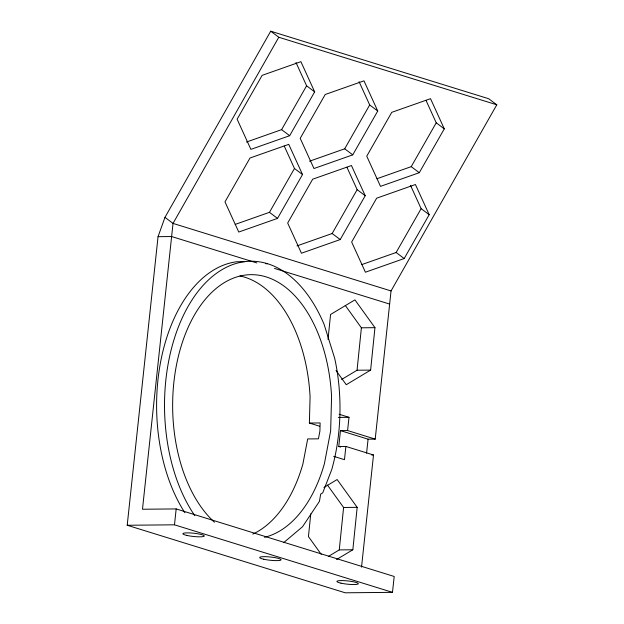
<?xml version="1.0" encoding="UTF-8"?>
<svg xmlns="http://www.w3.org/2000/svg" width="624" height="624" viewBox="0 0 624 624"><rect width="100%" height="100%" fill="white"/><g stroke="black" fill="none" stroke-linecap="round" stroke-linejoin="round"><path stroke-width="0.94" d="M319.613 426.223L309.387 423.049L310.081 396.786A131.992 79.607 89.5 0 0 239.967 275.956M328.021 339.433L330.564 314.488L354.931 299.871L374.962 327.67L370.625 370.094L346.265 384.712L336.04 370.523M310.76 513.864L308.443 536.585L321.235 554.346M341.624 379.486L357.053 370.227L361.39 327.803L345.251 305.409M328.708 556.234L339.261 549.9L343.598 507.476L327.46 485.082M336.593 559.517L352.841 549.767L357.17 507.343L337.139 479.544L323.911 487.484M496.79 104.793L278.78 37.253L173.027 223.408L142.483 509.246L176.179 508.927L394.189 576.467L392.488 592.348L345.22 592.8L127.21 525.26L158.051 236.668L164.97 217.355L270.722 31.2L488.732 98.74L496.79 104.793L391.045 290.94L375.211 439.109L368.082 439.179L340.462 430.622L338.762 446.503L340.603 447.073M392.488 592.348L174.478 524.815L176.179 508.927M338.762 446.503L345.891 446.441L344.479 459.677L333.676 456.331M375.211 439.109L347.591 430.552L349.003 417.316L339.105 414.25M366.584 453.196L368.082 439.179M361.53 567.122L373.511 454.997L345.891 446.441M246.441 142.046L281.603 129.652L306.61 85.808L295.994 62.525M289.661 135.704L314.668 91.861L300.901 61.682L262.135 75.348L237.128 119.192L250.895 149.37L289.661 135.704L281.603 129.652M235.201 224.406L269.459 212.332L294.466 168.488L284.24 146.063M277.516 218.384L302.523 174.541L288.756 144.355L249.99 158.02L224.983 201.864L238.75 232.042L277.516 218.384L269.459 212.332M309.527 161.203L344.69 148.808L369.689 104.965L359.073 81.682M352.747 154.861L377.746 111.017L363.979 80.839L325.213 94.497L300.206 138.341L313.973 168.527L352.747 154.861L344.69 148.808M296.985 245.903L332.147 233.509L357.154 189.665L346.928 167.248M340.205 239.561L365.212 195.718L351.445 165.539L312.679 179.197L287.672 223.041L301.439 253.227L340.205 239.561L332.147 233.509M376.958 178.721L411.224 166.647L436.231 122.803L426.005 100.378M419.281 172.7L444.28 128.856L430.521 98.67L391.747 112.336L366.748 156.179L380.507 186.358L419.281 172.7L411.224 166.647M361.865 264.568L396.131 252.494L421.13 208.65L410.514 185.367M404.18 258.547L429.187 214.703L415.42 184.525L376.654 198.182L351.647 242.026L365.414 272.212L404.18 258.547L396.131 252.494M283.67 542.669L302.539 526.718L319.433 501.361L320.689 494.091L322.725 492.866L331.75 469.552A145.462 87.734 89.5 0 0 334.714 358.394L324.152 324.527A145.462 87.734 89.5 0 0 193.51 297.687A145.462 87.734 89.5 0 0 194.805 515.674M158.051 236.668L171.623 236.543L256.846 262.938M244.655 261.667L236.738 261.745A145.462 87.734 89.5 0 0 161.304 358.41A145.462 87.734 89.5 0 0 184.891 512.749M265.777 263.741L267.532 263.726M361.39 327.803L374.962 327.67M357.053 370.227L370.625 370.094M338.341 417.417L349.003 417.316M309.387 423.049L320.128 422.947L319.909 431.09L318.427 438.836L307.687 438.937L302.905 463.936A131.992 79.607 89.5 0 1 252.814 534.089M340.462 430.622L347.591 430.552M371.725 455.013L373.511 454.997M343.598 507.476L357.17 507.343M127.21 525.26L174.478 524.815M339.261 549.9L352.841 549.767M391.045 290.94L173.027 223.408L164.97 217.355M274.482 268.406L389.641 304.075M436.231 122.803L444.28 128.856M369.689 104.965L377.746 111.017M270.722 31.2L278.78 37.253M306.61 85.808L314.668 91.861M421.13 208.65L429.187 214.703M357.154 189.665L365.212 195.718M294.466 168.488L302.523 174.541M214.453 522.226A131.992 79.607 89.5 0 1 208.533 295.675A131.992 79.607 89.5 0 1 331.57 396.575L330.65 430.981L324.394 463.733A131.992 79.607 89.5 0 1 264.529 537.303M340.954 583.151A10.772 1.63 6.1 0 0 358.199 583.908A10.772 1.63 6.1 0 0 343.645 580.624A10.772 1.63 6.1 0 0 340.954 583.151M186.943 535.439A10.772 1.63 6.1 0 0 204.188 536.195A10.772 1.63 6.1 0 0 189.626 532.912A10.772 1.63 6.1 0 0 186.943 535.439M263.741 559.229A10.772 1.63 6.1 0 0 280.987 559.985A10.772 1.63 6.1 0 0 266.425 556.702A10.772 1.63 6.1 0 0 263.741 559.229"/></g></svg>
